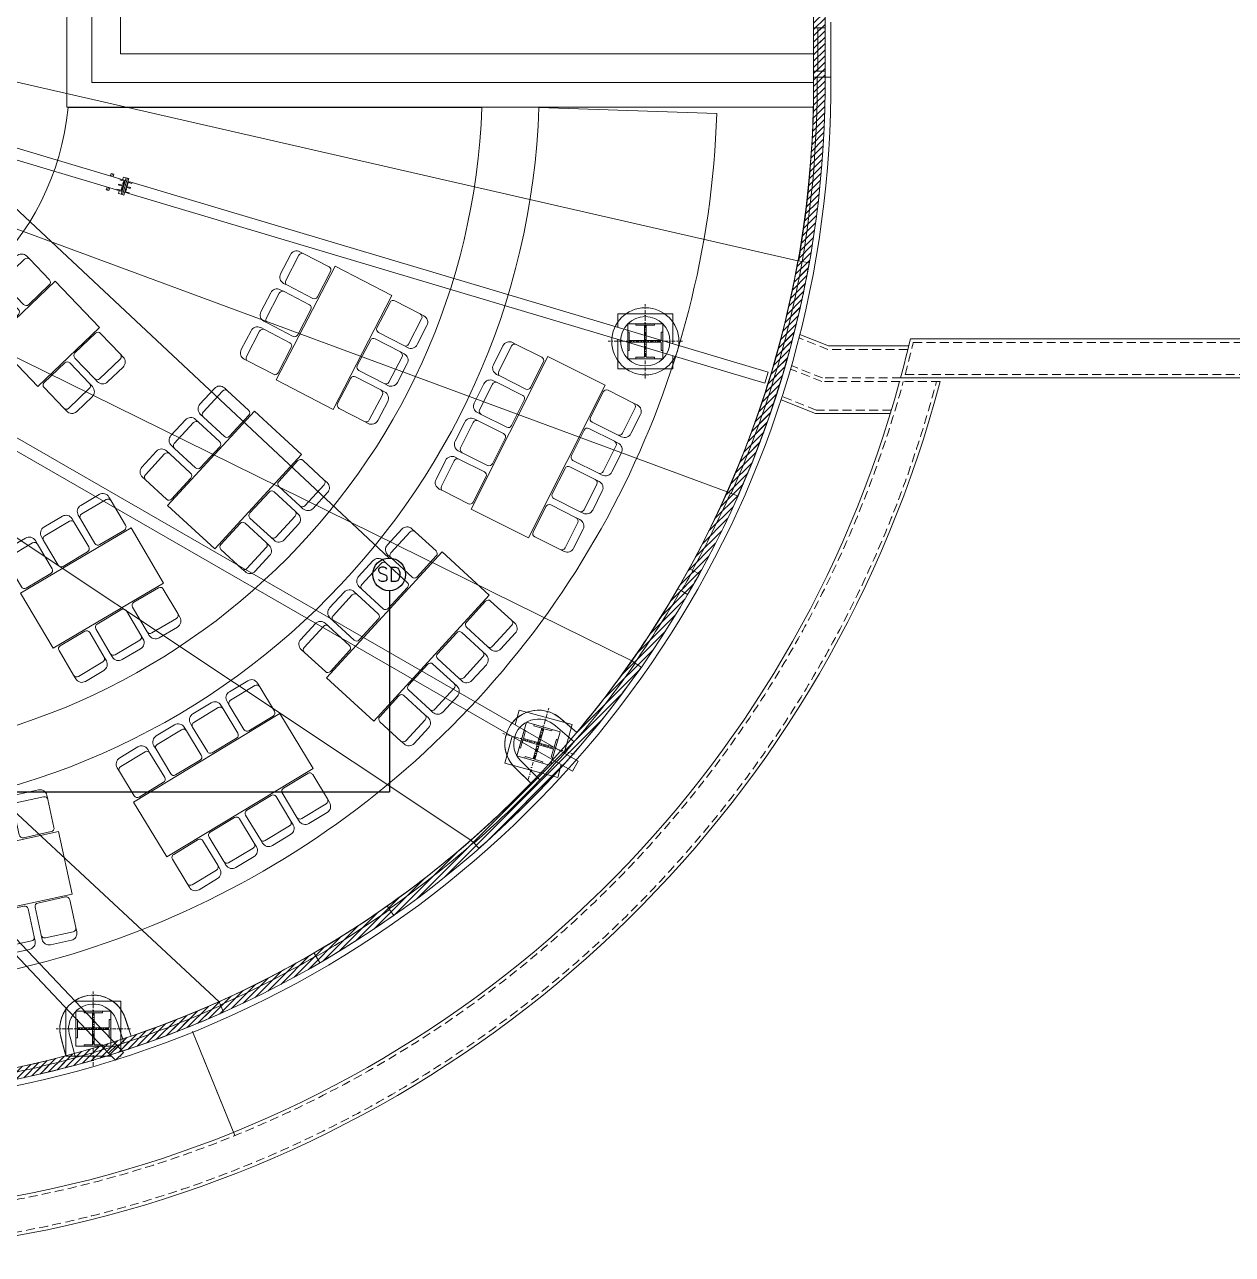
# Model space of a CAD drawing. Header units: inches. Extents: x 561507 to 585362, y 122100 to 138759.
# Drawn here: x 575665 to 577361, y 126368 to 128095 of the extents above; entities that cross this region are included whole.
import ezdxf
from ezdxf.enums import TextEntityAlignment as Align

# ---------------------------------------------------------------- set-up
doc = ezdxf.new("R2010")
doc.units = ezdxf.units.IN
doc.header["$MEASUREMENT"] = 0
for name, pattern in [('DASHDOT2', [0.5, 0.25, -0.125, 0, -0.125]), ('HIDDEN', [0.375, 0.25, -0.125]), ('XKITLINE00', [0])]:
    doc.linetypes.add(name, pattern=pattern)
doc.layers.add('BLOCK', color=250, linetype='Continuous', lineweight=5)
doc.layers.add('BLOCK-FUR', color=252, linetype='Continuous', lineweight=0)
doc.layers.add('FIRE', color=3, linetype='Continuous')
doc.layers.add('FIRE WIRE', color=4, linetype='Continuous')
doc.styles.add('ROMANS', font='romans.shx')
pattern_1 = [(45, (0, 0), (-13.25825214724776, 13.25825214724777), []), (45, (8.838834750000386, 0), (-13.25825214724776, 13.25825214724777), [])]

# ---------------------------------------------------------------- blocks, each defined once
blk = doc.blocks.new('2-03')
at = {"layer": 'BLOCK-FUR'}
for p, q in [((-0.1450000000000102, -0.3100000000000236), (0.1550000000000011, -0.3100000000000378)), ((-0.2450000000000045, -0.4700000000000202), (-0.2450000000000045, -0.4100000000000179)), ((-0.245000000000033, -0.4700000000000061), (-0.245000000000033, -0.8700000000000117)), ((0.2049999999999557, -0.4200000000000088), (-0.1950000000000216, -0.4200000000000088)), ((0.2549999999999954, -0.4700000000000202), (0.2549999999999954, -0.4100000000000322)), ((0.254999999999967, -0.8700000000000117), (0.254999999999967, -0.4700000000000061)), ((-0.1950000000000216, -0.9200000000000088), (0.2049999999999557, -0.9200000000000088))]:
    blk.add_line(p, q, dxfattribs=at)
for centre, radius, start, end in [((-0.1450000000000102, -0.4100000000000179), 0.1, 89.99999999999761, 180), ((0.1550000000000011, -0.4100000000000322), 0.1, 0, 90), ((-0.1950000000000287, -0.4700000000000131), 0.0500000000000043, 89.99999999999186, 179.9999999999918), ((0.2049999999999628, -0.4700000000000131), 0.0500000000000043, 8.1422e-12, 90.00000000000813), ((-0.1950000000000287, -0.8700000000000045), 0.0500000000000043, 180.0000000000081, 270.0000000000081), ((0.2049999999999628, -0.8700000000000045), 0.0500000000000043, 269.9999999999919, 359.9999999999919)]:
    blk.add_arc(centre, radius, start, end, dxfattribs=at)
blk = doc.blocks.new('miz 8')
at = {"layer": 'BLOCK-FUR'}
for p, q in [((90, 0), (0, 0)), ((0, 0), (0, -240.0000000001309)), ((90, -240.0000000001309), (90, 0)), ((0, -240.0000000001309), (90, -240.0000000001309))]:
    blk.add_line(p, q, dxfattribs=at)
at = {"layer": 'BLOCK-FUR', "xscale": 100, "yscale": 100, "zscale": 100, "rotation": 90}
for p in [(-94, -30.25459977974242), (-94, -90.2545997797424), (-94, -150.2545997797424), (-94, -210.2545997798006)]:
    blk.add_blockref('2-03', p, dxfattribs=at)
at = {"layer": 'BLOCK-FUR', "extrusion": (0, 0, -1), "xscale": 100, "yscale": 100, "zscale": -100, "rotation": 90}
for p in [(-184.0000000001164, -30.25459977974242), (-184.0000000001164, -90.2545997797424), (-184.0000000001164, -150.2545997797424), (-184.0000000001164, -210.2545997798006)]:
    blk.add_blockref('2-03', p, dxfattribs=at)
blk = doc.blocks.new('6')
at = {"layer": 'BLOCK-FUR'}
for p, q in [((350819.7364949817, 39130.9074479111), (350819.7364949817, 39040.90744791117)), ((350999.736494982, 39130.9074479111), (350819.7364949817, 39130.9074479111)), ((350999.736494982, 39040.90744791116), (350999.736494982, 39130.9074479111)), ((350819.7364949817, 39040.90744791117), (350999.736494982, 39040.90744791116))]:
    blk.add_line(p, q, dxfattribs=at)
at = {"layer": 'BLOCK-FUR', "xscale": 100, "yscale": 100, "zscale": 100}
for p in [(350849.4818952021, 39224.9074479111), (350909.4818952021, 39224.9074479111), (350969.4818952021, 39224.9074479111)]:
    blk.add_blockref('2-03', p, dxfattribs=at)
at = {"layer": 'BLOCK-FUR', "extrusion": (0, 0, -1), "xscale": 100, "yscale": 100, "zscale": -100, "rotation": 180}
for p in [(-350849.4818952021, 38946.90744791103), (-350909.4818952021, 38946.90744791103), (-350969.4818952021, 38946.90744791103)]:
    blk.add_blockref('2-03', p, dxfattribs=at)
blk = doc.blocks.new('4nafareh')
at = {"layer": 'BLOCK-FUR'}
for p, q in [((0, 44.9999999999709), (0, -44.99999999996362)), ((120.0000000000582, 44.9999999999709), (0, 44.9999999999709)), ((120.0000000000582, -44.9999999999709), (120.0000000000582, 44.9999999999709)), ((0, -44.99999999996362), (120.0000000000582, -44.9999999999709))]:
    blk.add_line(p, q, dxfattribs=at)
at = {"layer": 'BLOCK-FUR', "xscale": 100, "yscale": 100, "zscale": 100}
for p in [(29.74540022033034, 138.9999999999709), (89.74540022033035, 138.9999999999709)]:
    blk.add_blockref('2-03', p, dxfattribs=at)
at = {"layer": 'BLOCK-FUR', "extrusion": (0, 0, -1), "xscale": 100, "yscale": 100, "zscale": -100, "rotation": 180}
for p in [(-29.74540022033034, -139.0000000000873), (-89.74540022033035, -139.0000000000873)]:
    blk.add_blockref('2-03', p, dxfattribs=at)
blk = doc.blocks.new('S&H')
at = {"layer": 'FIRE'}
blk.add_circle((0, 0), 22.98874578434378, dxfattribs=at)
at = {"layer": 'FIRE', "color": 2, "style": 'ROMANS'}
blk.add_text('SD', height=20, dxfattribs=at).set_placement((-0.1443883619122062, 0.1993911518511595), align=Align.MIDDLE)

msp = doc.modelspace()

# ---------------------------------------------------------------- hatches: boundary and pattern name
at = {"layer": 'BLOCK'}
h = msp.add_hatch(dxfattribs=at)
h.set_pattern_fill('ANSI31', color=256, scale=50, style=0)
h.set_pattern_definition([(45, (0, 0), (-4.419417382415921, 4.419417382415921), [])])
edge = h.paths.add_edge_path()
edge.add_line((573988.9280372335, 126914.9598121701), (574448.6062529405, 126914.9597278422))
edge.add_arc((575362.4472121488, 128010.8701747971), 1426.928521850975, 230.1764683922947, 360.6862176326954)
edge.add_line((576789.273393976, 128027.9597424987), (576789.2733950678, 131096.9597286905))
edge.add_line((576789.2733950678, 131096.9597286905), (576894.4280818182, 131096.959728653))
edge.add_line((576894.4280818182, 131096.959728653), (576894.4280818182, 131884.9597286724))
edge.add_line((576894.4280818182, 131884.9597286724), (576288.4122361593, 131884.9597286724))
edge.add_arc((575372.107364682, 130777.3004021396), 1437.540886774388, 50.40094019431523, 179.7225502367386)
edge.add_line((573934.5833322889, 130784.2615399992), (573934.5803033424, 129808.4303607551))
edge.add_line((573934.5803033424, 129808.4303607551), (573988.9280372314, 129808.430360755))
edge.add_line((573988.9280372314, 129808.430360755), (573988.9279548808, 126914.9598121701))
edge.add_line((573988.9279548808, 126914.9598121701), (573988.9280372335, 126914.9598121701))
edge = h.paths.add_edge_path(flags=16)
edge.add_line((576884.4280818182, 131874.9597286724), (576884.4280818186, 131106.9597286613))
edge.add_line((576884.4280818186, 131106.9597286613), (576773.2680563543, 131106.9597286952))
edge.add_line((576773.2680563543, 131106.9597286952), (576773.2680552588, 128027.8636250285))
edge.add_arc((575362.4472121488, 128010.8701747971), 1410.923183133765, -130.05838681739817, 0.6900988877083023, ccw=False)
edge.add_line((574454.4223316516, 126930.9650654924), (574004.9332940534, 126930.9651479511))
edge.add_line((574004.9332940534, 126930.9651479511), (574004.9333764041, 129824.4356994722))
edge.add_line((574004.9333764041, 129824.4356994722), (573950.5856917396, 129824.4356994722))
edge.add_line((573950.5856917396, 129824.4356994722), (573950.5886708854, 130784.2226544676))
edge.add_arc((575372.4048124743, 130777.117571669), 1421.833894195862, 50.545646625906784, 179.7136845918529, ccw=False)
edge.add_line((576275.9280390658, 131874.9597286723), (576884.4280818182, 131874.9597286724))
h = msp.add_hatch(dxfattribs=at)
h.set_pattern_fill('ANSI32', color=256, scale=50)
h.set_pattern_definition(pattern_1)
h.paths.add_polyline_path([(576779.2734131407, 128028.9595486194), (576789.2734131386, 128028.9596033612), (576789.2724120268, 128089.9595947267), (576779.2733458835, 128089.9584441141)])
h.paths.add_polyline_path([(576789.2730607188, 128028.9596001942), (576779.2737655607, 128028.9595454642), (576779.274646639, 128029.1716831649), (576789.2721796404, 128028.7474624935)])
h = msp.add_hatch(dxfattribs=at)
h.set_pattern_fill('ANSI32', color=256, scale=50)
h.set_pattern_definition(pattern_1)
edge = h.paths.add_edge_path()
edge.add_line((576767.0484953336, 127760.2205864752), (576757.2299056102, 127762.1167130123))
edge.add_arc((575361.5930576547, 128011.1935505916), 1417.688781922674, 336.07948511339185, 349.8810585846293, ccw=False)
edge.add_line((576657.514898135, 127436.3648232688), (576666.9355700648, 127432.9629471901))
edge.add_arc((575362.2609747257, 128011.0239232901), 1427.000452632471, 336.1033486911689, 349.8773669973092)
h = msp.add_hatch(dxfattribs=at)
h.set_pattern_fill('ANSI32', color=256, scale=50)
h.set_pattern_definition(pattern_1)
edge = h.paths.add_edge_path()
edge.add_line((576612.6550583586, 127323.3613963607), (576603.8614857707, 127328.1965835956))
edge.add_arc((575546.2409065726, 127905.5289733337), 1204.937333550538, 329.8139660000732, 331.37082046047203, ccw=False)
edge.add_line((576587.7855912881, 127299.6753214304), (576596.3735094861, 127294.5520709044))
edge.add_arc((575370.8670383701, 128006.1507012719), 1417.123396704756, 329.8581169831224, 331.1960827221336)
h = msp.add_hatch(dxfattribs=at)
h.set_pattern_fill('ANSI32', color=256, scale=50)
h.set_pattern_definition(pattern_1)
edge = h.paths.add_edge_path()
edge.add_line((575944.9479214218, 126708.2661510954), (575940.8684485862, 126717.3962077114))
edge.add_arc((575362.9291963717, 128007.9000156444), 1414.006314533289, 280.5519158799395, 294.12474517438363, ccw=False)
edge.add_line((575621.8710552094, 126617.8054248767), (575624.2641114893, 126608.0794575368))
edge.add_arc((575361.9754999625, 128010.9548895285), 1427.184218460466, 280.5900404723409, 294.1092198726804)

# ---------------------------------------------------------------- linework, layer by layer
for p, q in [((575724.9280372334, 128546.4597283852), (575724.9280372332, 127978.4597283856)), ((575759.9280372332, 128013.4597283856), (575759.9280372332, 128312.9597284247)), ((575799.9280372332, 128053.4597283856), (575799.9280372332, 128312.9597284247)), ((575083.3091067564, 128091.1000627718), (575799.2980603279, 127877.8268216251)), ((576773.2723941872, 128089.9598248225), (576779.2733458835, 128089.9584441141)), ((576773.2734129227, 128028.9594452595), (576773.2723941872, 128089.9598248225)), ((576773.2724120286, 128089.9593648501), (576773.2724601047, 128097.959512622)), ((576779.2734131408, 128028.9595454623), (576779.2724120258, 128089.9595947267)), ((576789.2714781525, 128089.9595947267), (576779.2724120258, 128089.9595947267)), ((576789.2734131387, 128028.9596001961), (576789.2724120268, 128089.9595947267)), ((576797.2729915358, 128020.9596439807), (576797.2729915357, 128097.9597433941)), ((575078.7415130787, 128075.7658823895), (575794.7302127121, 127862.492716884)), ((575799.9280372332, 128053.4597283856), (576773.2754979484, 128053.4597283856)), ((575759.9280372332, 128013.4597283856), (576773.2754979484, 128013.4597283856)), ((576779.2734131408, 128028.9595454623), (576773.2734129227, 128028.9594452594)), ((576773.2735465253, 128020.9595126226), (576773.2734129227, 128028.9594452594)), ((576773.2735465253, 128020.9595126226), (576797.2729915361, 128020.9596439807)), ((576779.2734131408, 128028.9595454623), (576789.2734131387, 128028.9596001961)), ((575724.9280372332, 127978.4597283856), (576773.2754979484, 127978.4597283856)), ((575785.7847685344, 127881.8520556878), (575786.926673594, 127885.6855980178)), ((575786.926673594, 127885.6855980178), (575788.8434411369, 127885.1146465667)), ((575787.7015359194, 127881.2811038725), (575788.8434409826, 127885.1146462145)), ((575787.7015359647, 127881.2811038591), (575788.8434411369, 127885.1146465667)), ((575790.8188285255, 127884.5262347635), (575788.8434409826, 127885.1146462145)), ((575789.6183033497, 127880.7101520438), (575790.7602085255, 127884.5436947635)), ((575789.6769231242, 127880.6926912866), (575790.8188285255, 127884.5262347635)), ((575798.9554894457, 127876.6767616696), (575806.4713179683, 127874.4380060022)), ((575799.298061195, 127877.826824536), (575806.8138896759, 127875.588068881)), ((575801.1043933124, 127856.4203458123), (575807.9558199542, 127879.4216056251)), ((575802.9774602032, 127876.7308299231), (575804.1193659541, 127880.5643776251)), ((575803.004024269, 127855.8544984657), (575809.8554511131, 127878.855759079)), ((575803.8052373135, 127868.7629474744), (575805.5751911312, 127874.7049371901)), ((575809.8554511131, 127878.855759079), (575804.1193659541, 127880.5643776251)), ((575804.9036554279, 127855.2886519196), (575811.7550820697, 127878.2899117324)), ((575806.4713179683, 127874.4380060022), (575806.8138896759, 127875.588068881)), ((575809.8554509106, 127878.8557582784), (575811.7550820697, 127878.2899117324)), ((575810.2705781382, 127873.3063118278), (575810.6131498618, 127874.4563747018)), ((575810.6131498618, 127874.4563747018), (575816.3638142588, 127872.743410881)), ((575780.0752419431, 127862.6843396971), (575781.2171475923, 127866.5178840064)), ((575780.0752419431, 127862.6843396971), (575781.992009486, 127862.1133882461)), ((575781.9920093318, 127862.1133878939), (575783.1339149774, 127865.9469321911)), ((575781.992009486, 127862.1133882461), (575783.1339150226, 127865.9469321777)), ((575783.9673968746, 127861.5249764428), (575781.9920093318, 127862.1133878939)), ((575783.9087768745, 127861.5424364428), (575785.0506824077, 127865.3759803624)), ((575783.9673968746, 127861.5249764428), (575785.1093007628, 127865.3585148401)), ((575794.7302126744, 127862.492716757), (575802.2462951095, 127860.2538854561)), ((575795.0727844236, 127863.6427796234), (575802.5888668171, 127861.4039483349)), ((575796.8427402999, 127869.5847756855), (575804.3588226148, 127867.3459444205)), ((575797.1853120491, 127870.7348385519), (575804.7013943223, 127868.4960072993)), ((575797.2679393124, 127857.5631178123), (575798.409842709, 127861.3966576107)), ((575803.0040244714, 127855.8544992663), (575797.2679393124, 127857.5631178123)), ((575801.6927097883, 127861.670888516), (575803.4626655101, 127867.6128846242)), ((575802.2462951095, 127860.2538854561), (575802.5888668171, 127861.4039483349)), ((575804.3588226148, 127867.3459444205), (575804.7013943223, 127868.4960072993)), ((575806.0455552792, 127859.1221912817), (575806.388127003, 127860.2722541557)), ((575806.0455552792, 127859.1221912817), (575811.7962196763, 127857.409227461)), ((575806.388127003, 127860.2722541557), (575812.1387914, 127858.5592903349)), ((575808.1580827845, 127866.214250246), (575808.5006545082, 127867.36431312)), ((575808.1580827845, 127866.214250246), (575813.9087471815, 127864.5012864253)), ((575808.5006545082, 127867.36431312), (575814.2513189053, 127865.6513492993)), ((575810.2705781382, 127873.3063118278), (575816.0212425351, 127871.5933480071)), ((575811.7962196763, 127857.409227461), (575812.1387914, 127858.5592903349)), ((575811.7962209913, 127857.4092318755), (576704.8338056718, 127591.3981164798)), ((575813.9087471815, 127864.5012864253), (575814.2513189053, 127865.6513492993)), ((575816.0212425351, 127871.5933480071), (575816.3638142588, 127872.743410881)), ((575816.363814669, 127872.7434122578), (576709.4014297129, 127606.7322878177)), ((575803.004024269, 127855.8544984657), (575804.9036554279, 127855.2886519196)), ((576751.3103656014, 127763.1016134627), (576757.2170024767, 127762.0472696743)), ((576757.2170024767, 127762.0472696743), (576767.061398467, 127760.2900298131)), ((576498.4280379515, 127669.5754063005), (576498.4280379515, 127688.4597286724)), ((576498.4280379515, 127688.4597286724), (576575.4280379515, 127688.4597286724)), ((576575.4280379515, 127646.639242989), (576575.4280379515, 127688.4597286724)), ((576498.4280379515, 127611.4597286724), (576498.4280379515, 127652.8806658274)), ((576794.3990250742, 127643.4597431067), (576753.9585680044, 127659.6356880485)), ((576909.0995741421, 127653.4597189885), (582629.9280827704, 127653.4609445837)), ((576906.7538518967, 127643.4597335675), (576794.3990250742, 127643.4597431067)), ((576575.4280379515, 127611.4597286724), (576575.4280379515, 127629.9445029652)), ((576498.4280379515, 127611.4597286724), (576575.4280379515, 127611.4597286724)), ((576704.8338056718, 127591.3981164798), (576709.4014297129, 127606.7322878177)), ((576895.3468926254, 127598.459717515), (582684.9280827704, 127598.4609582504)), ((576776.1039428342, 127548.4597445904), (576727.59250135, 127567.8640358213)), ((576881.009507765, 127548.4597355419), (576776.1039428342, 127548.4597445904)), ((575639.8403010485, 127522.7232119111), (576442.9379886566, 127060.4764437453)), ((575631.8587491445, 127508.856170799), (576434.9564095438, 127046.609418294)), ((576657.539311644, 127436.4309692271), (576651.9351976865, 127438.5443076762)), ((576666.9111565558, 127432.8968012317), (576657.539311644, 127436.4309692271)), ((576598.633389691, 127331.0712768074), (576603.8614857707, 127328.1965835956)), ((576603.8614857707, 127328.1965835955), (576612.653704351, 127323.362140868)), ((576587.7536842644, 127299.6210635157), (576582.5626449066, 127302.6299043398)), ((576596.40541651, 127294.6063288191), (576587.7536842644, 127299.6210635157)), ((576517.9870493021, 127201.5293634184), (576522.8742312021, 127198.1070392445)), ((576522.8742312021, 127198.1070392445), (576531.0931259689, 127192.3516319729)), ((576354.1959655074, 127111.5545564365), (576359.7044241416, 127132.1124069536)), ((576359.7044241416, 127132.1124069536), (576434.0807134985, 127112.1833432149)), ((575794.9365614591, 126661.7098433939), (575360.6053845485, 127120.8048033823)), ((576419.2633537514, 127119.2727505165), (576440.6280163514, 127101.0001333477)), ((575783.3137260549, 126650.7139488343), (575348.9825707026, 127109.8088860353)), ((576410.8921852974, 127109.9841141193), (576437.0848728976, 127087.5822179555)), ((576423.2606516478, 127071.8023167092), (576434.0807134985, 127112.1833432149)), ((576339.7753604029, 127057.7361175967), (576349.910300998, 127095.5602363912)), ((576339.7753604029, 127057.7361175967), (576414.1516497597, 127037.807053858)), ((576376.1656178173, 127029.6743087131), (576356.5713182158, 127048.8844595027)), ((576364.9568919186, 127058.1685268002), (576389.1035795204, 127034.4952381737)), ((576414.1516497597, 127037.807053858), (576418.9749882482, 127055.8080008059)), ((576434.9564095438, 127046.609418294), (576442.9379886566, 127060.4764437453)), ((576296.639326294, 126945.2447375913), (576292.20402897, 126949.7520100965)), ((576303.444793428, 126938.3288326005), (576296.639326294, 126945.2447375913)), ((576174.4288174432, 126857.2413077117), (576177.9501591092, 126852.2421773328)), ((576177.9501591092, 126852.2421773327), (576183.708849765, 126844.0667578099)), ((576071.9332249048, 126791.0700609942), (576074.8248198517, 126786.1017504216)), ((576074.8248198517, 126786.1017504216), (576079.8549792259, 126777.4589790591)), ((575736.5174920191, 126723.4597286724), (575800.4280379515, 126723.4597286724)), ((575800.4280379515, 126655.9052687046), (575800.4280379515, 126723.4597286724)), ((575938.4738540803, 126722.7554255051), (575940.9215373864, 126717.2773924207)), ((575940.9215373864, 126717.2773924206), (575944.9479214218, 126708.2661510954)), ((575723.4280379515, 126646.4597286724), (575723.4280379515, 126714.0140765273)), ((575795.3142262948, 126694.2262153481), (575805.2643530628, 126664.8854325895)), ((575807.2562266022, 126697.9334860505), (575815.1930493831, 126674.5295035249)), ((575723.3942226872, 126646.8377575854), (575717.4003879824, 126669.4601459343)), ((575729.3524365247, 126673.1561285577), (575736.9997912409, 126644.2928987978)), ((575901.4053188217, 126681.0021097246), (575960.641938169, 126534.931496358)), ((575783.3137260549, 126650.7139488343), (575794.9365614591, 126661.7098433939)), ((575792.8840868839, 126640.5979285526), (575783.3137276872, 126650.7139503787)), ((575792.8840868839, 126640.5979285526), (575804.5069222713, 126651.59382313)), ((575804.5069222713, 126651.59382313), (575794.9365630915, 126661.7098449383)), ((575723.4280379515, 126646.4597286724), (575787.3384748192, 126646.4597286724)), ((575799.0801028048, 126646.4597286724), (575800.4280379515, 126646.4597286724)), ((575800.4280379515, 126646.4597286724), (575800.4280379515, 126647.7349556093)), ((575914.7754352785, 126648.034574611), (575960.641938169, 126534.931496358))]:
    msp.add_line(p, q, dxfattribs=at)
at = {"layer": 'BLOCK', "ltscale": 20}
for p, q in [((574942.2111744361, 128176.9527972842), (576751.2961749197, 127763.0389543639)), ((576651.9395063646, 127438.5423952884), (574913.663529673, 128081.1142247861)), ((574881.9813386541, 128007.3917776655), (576517.9755283396, 127201.537431456)), ((576292.2039937567, 126949.7520502716), (574832.0964690744, 127920.7228686668)), ((574754.6156166075, 127822.4592682909), (575938.420696719, 126722.8742111884))]:
    msp.add_line(p, q, dxfattribs=at)
at = {"layer": 'BLOCK', "linetype": 'XKITLINE00'}
for p, q in [((575801.2637675075, 127863.1738391664), (575801.3191745346, 127864.0609640392)), ((575801.2637675075, 127863.1738391664), (575801.7028199453, 127863.946687136)), ((575801.2637675075, 127863.1738391664), (575802.517523995, 127862.8003801684)), ((575801.3191745346, 127864.0609640392), (575801.8136339994, 127865.7209368816)), ((575801.7028199453, 127863.946687136), (575802.1972794101, 127865.6066599784)), ((575801.7028199453, 127863.946687136), (575802.9565764327, 127863.5732281381)), ((575801.8136339994, 127865.7209368816), (575802.2526864372, 127866.4937848512)), ((575802.1972794101, 127865.6066599784), (575802.2526864372, 127866.4937848512)), ((575802.1972794101, 127865.6066599784), (575803.4510358975, 127865.2332009805)), ((575802.2526864372, 127866.4937848512), (575803.5064429246, 127866.1203258533)), ((575802.517523995, 127862.8003801684), (575802.9565764327, 127863.5732281381)), ((575802.9565764327, 127863.5732281381), (575803.4510358975, 127865.2332009805)), ((575803.4048397959, 127870.3617324221), (575803.460246823, 127871.2488572949)), ((575803.4048397959, 127870.3617324221), (575803.8438922337, 127871.1345803917)), ((575803.4048397959, 127870.3617324221), (575804.6585962834, 127869.9882734242)), ((575803.4510358975, 127865.2332009805), (575803.5064429246, 127866.1203258533)), ((575803.460246823, 127871.2488572949), (575803.9547062878, 127872.9088301373)), ((575803.8438922337, 127871.1345803917), (575804.3383516985, 127872.7945532342)), ((575803.8438922337, 127871.1345803917), (575805.0976487211, 127870.7611213938)), ((575803.9547062878, 127872.9088301373), (575804.3937587256, 127873.681678107)), ((575804.3383516985, 127872.7945532342), (575804.3937587256, 127873.681678107)), ((575804.3383516985, 127872.7945532342), (575805.5921081859, 127872.4210942363)), ((575804.3937587256, 127873.681678107), (575805.647515213, 127873.3082191091)), ((575804.6585962834, 127869.9882734242), (575805.0976487211, 127870.7611213938)), ((575805.0976487211, 127870.7611213938), (575805.5921081859, 127872.4210942363)), ((575805.5921081859, 127872.4210942363), (575805.647515213, 127873.3082191091)), ((575806.7643742665, 127861.5353622303), (575807.5705425227, 127861.2952272502)), ((575807.011603876, 127862.3653488564), (575808.0095949605, 127862.0680752199)), ((575807.5060630031, 127864.0253217994), (575808.5040544253, 127863.7280480623)), ((575807.5705425227, 127861.2952272502), (575808.0095949605, 127862.0680752199)), ((575807.7532925205, 127864.8553081164), (575808.5594614524, 127864.6151729351)), ((575808.0095949605, 127862.0680752199), (575808.5040544253, 127863.7280480623)), ((575808.5040544253, 127863.7280480623), (575808.5594614524, 127864.6151729351)), ((575808.9054450921, 127868.7232559218), (575809.7116148111, 127868.483120506)), ((575809.1526747016, 127869.5532425478), (575810.1506672489, 127869.2559684756)), ((575809.6471338286, 127871.2132154909), (575810.6451267137, 127870.915941318)), ((575809.7116148111, 127868.483120506), (575810.1506672489, 127869.2559684756)), ((575809.894363346, 127872.0432018079), (575810.7005337408, 127871.8030661909)), ((575810.1506672489, 127869.2559684756), (575810.6451267137, 127870.915941318)), ((575810.6451267137, 127870.915941318), (575810.7005337408, 127871.8030661909))]:
    msp.add_line(p, q, dxfattribs=at)
at = {"layer": 'BLOCK', "linetype": 'DASHDOT2', "ltscale": 20}
for p, q in [((576536.9280372333, 127597.8320688501), (576536.9280372333, 127702.0873879993)), ((576589.0556968078, 127649.9597284247), (576484.8003776585, 127649.9597284247)), ((576372.5597072492, 127034.8514111533), (576401.2963677484, 127135.0680560495)), ((576437.0363599467, 127070.5914033518), (576336.8197150504, 127099.3280638511)), ((575761.9280372333, 126632.832068811), (575761.9280372333, 126737.0873879602)), ((575814.0556968078, 126684.9597283856), (575709.8003776585, 126684.9597283856))]:
    msp.add_line(p, q, dxfattribs=at)
at = {"layer": 'BLOCK', "linetype": 'ByBlock'}
for p, q in [((576523.8961223395, 127674.4597284247), (576523.8961223395, 127672.3746220417)), ((576535.4163351055, 127672.3746220417), (576523.8961223395, 127672.3746220417)), ((576535.624845744, 127672.1661114035), (576535.624845744, 127627.492707148)), ((576538.2312287226, 127672.1661114035), (576538.2312287226, 127627.492707148)), ((576549.959952127, 127672.3746220417), (576538.4397393609, 127672.3746220417)), ((576549.959952127, 127674.4597284247), (576549.959952127, 127672.3746220417)), ((576512.4280372332, 127662.9916433184), (576514.5131436163, 127662.9916433184)), ((576514.5131436163, 127662.9916433184), (576514.5131436163, 127651.2629199141)), ((576535.624845744, 127651.2629199141), (576514.5131436163, 127651.2629199141)), ((576559.3429308503, 127651.2629199141), (576538.2312287226, 127651.2629199141)), ((576559.3429308503, 127662.9916433184), (576559.3429308503, 127651.2629199141)), ((576561.4280372332, 127662.9916433184), (576559.3429308503, 127662.9916433184)), ((576512.4280372332, 127636.927813531), (576514.5131436163, 127636.927813531)), ((576514.5131436163, 127648.6565369353), (576514.5131436163, 127636.927813531)), ((576535.624845744, 127648.6565369353), (576514.5131436163, 127648.6565369353)), ((576559.3429308503, 127648.6565369353), (576538.2312287226, 127648.6565369353)), ((576559.3429308503, 127648.6565369353), (576559.3429308503, 127636.927813531)), ((576561.4280372332, 127636.927813531), (576559.3429308503, 127636.927813531)), ((576535.4163351055, 127627.5448348076), (576523.8961223395, 127627.5448348076)), ((576523.8961223395, 127625.4597284246), (576523.8961223395, 127627.5448348076)), ((576549.959952127, 127627.5448348076), (576538.4397393609, 127627.5448348076)), ((576549.959952127, 127625.4597284246), (576549.959952127, 127627.5448348076)), ((576366.9692085106, 127104.2399294308), (576359.7850433857, 127079.1857682066)), ((576368.9735414085, 127103.6651962208), (576365.7406671024, 127092.3908236699)), ((576366.9692085106, 127104.2399294308), (576368.9735414085, 127103.6651962208)), ((576391.796238124, 127106.6650872205), (576379.4825791001, 127063.7222548824)), ((576381.1540721039, 127112.1027277143), (576380.5793388939, 127110.0983948164)), ((576391.6532781549, 127106.9229938312), (576380.5793388939, 127110.0983948164)), ((576394.3016542463, 127105.946670708), (576381.9879952223, 127063.00383837)), ((576405.633500118, 127102.9142296916), (576394.559560857, 127106.0896306767)), ((576406.2082333281, 127104.9185625895), (576405.633500118, 127102.9142296916)), ((576365.0222505899, 127089.8854075474), (576361.7893762838, 127078.6110349966)), ((576385.3161211814, 127084.0662337963), (576365.0222505899, 127089.8854075474)), ((576386.0345376938, 127086.5716499188), (576365.7406671024, 127092.3908236699)), ((576408.1154078952, 127077.5286435328), (576387.8215373036, 127083.3478172839)), ((576408.8338244077, 127080.0340596553), (576388.5399538161, 127085.8532334064)), ((576412.0666987139, 127091.3084322061), (576408.8338244077, 127080.0340596553)), ((576414.0710316116, 127090.7336989961), (576412.0666987139, 127091.3084322061)), ((576359.7850433857, 127079.1857682066), (576361.7893762838, 127078.6110349966)), ((576367.6478416693, 127065.0009046131), (576368.2225748793, 127067.0052375111)), ((576379.2965141403, 127063.8298365259), (576368.2225748793, 127067.0052375111)), ((576393.2767361035, 127059.8210723863), (576382.2027968424, 127062.9964733714)), ((576408.1154078952, 127077.5286435328), (576404.882533589, 127066.2542709819)), ((576406.8868664867, 127065.679537772), (576404.882533589, 127066.2542709819)), ((576392.7020028934, 127057.8167394883), (576393.2767361035, 127059.8210723863)), ((575748.8961223395, 126709.4597283856), (575748.8961223395, 126707.3746220026)), ((575760.4163351055, 126707.3746220026), (575748.8961223395, 126707.3746220026)), ((575760.624845744, 126707.1661113644), (575760.624845744, 126662.4927071089)), ((575763.2312287226, 126707.1661113644), (575763.2312287226, 126662.4927071089)), ((575774.959952127, 126707.3746220026), (575763.4397393609, 126707.3746220026)), ((575774.959952127, 126709.4597283856), (575774.959952127, 126707.3746220026)), ((575737.4280372332, 126697.9916432793), (575739.5131436163, 126697.9916432793)), ((575739.5131436163, 126697.9916432793), (575739.5131436163, 126686.262919875)), ((575760.624845744, 126686.262919875), (575739.5131436163, 126686.262919875)), ((575739.5131436163, 126683.6565368962), (575739.5131436163, 126671.9278134919)), ((575760.624845744, 126683.6565368962), (575739.5131436163, 126683.6565368962)), ((575784.3429308503, 126686.262919875), (575763.2312287226, 126686.262919875)), ((575784.3429308503, 126683.6565368962), (575763.2312287226, 126683.6565368962)), ((575784.3429308503, 126697.9916432793), (575784.3429308503, 126686.262919875)), ((575786.4280372332, 126697.9916432793), (575784.3429308503, 126697.9916432793)), ((575784.3429308503, 126683.6565368962), (575784.3429308503, 126671.9278134919)), ((575737.4280372332, 126671.9278134919), (575739.5131436163, 126671.9278134919)), ((575786.4280372332, 126671.9278134919), (575784.3429308503, 126671.9278134919)), ((575760.4163351055, 126662.5448347685), (575748.8961223395, 126662.5448347685)), ((575748.8961223395, 126660.4597283855), (575748.8961223395, 126662.5448347685)), ((575774.959952127, 126662.5448347685), (575763.4397393609, 126662.5448347685)), ((575774.959952127, 126660.4597283855), (575774.959952127, 126662.5448347685))]:
    msp.add_line(p, q, dxfattribs=at)
at = {"layer": 'BLOCK', "linetype": 'HIDDEN', "ltscale": 50}
for p, q in [((576793.4361259997, 127638.4597431887), (576752.7192560643, 127654.7462516507)), ((576905.5553591687, 127638.4597336695), (576793.4361259997, 127638.4597431887)), ((576913.0705156523, 127648.4597199751), (582634.9280827704, 127648.4609458262)), ((576785.7329334039, 127598.4597438427), (576742.2089894824, 127615.8690653869)), ((576784.7700345337, 127593.4597438427), (576740.8210399346, 127611.0390831577)), ((576952.2346827185, 127598.4597297063), (576785.7329334039, 127598.4597438427)), ((576901.8564731886, 127603.459718778), (582679.9280827707, 127603.460957008)), ((576950.928898709, 127593.4597295108), (576784.7700345337, 127593.4597438427)), ((576777.0668419119, 127553.4597445071), (576729.1276740239, 127572.635129666)), ((576882.5233162869, 127553.4597354111), (576777.0668419119, 127553.4597445071))]:
    msp.add_line(p, q, dxfattribs=at)
at = {"layer": 'BLOCK'}
msp.add_lwpolyline([(574004.9332940534, 126930.965147951), (574454.4223316516, 126930.9650654924, 0.6416712221466381), (576773.2680552589, 128027.8636250305), (576773.2680563543, 131106.9597286952), (576884.4280818186, 131106.9597286613), (576884.4280818182, 131874.9597286724), (576275.9280390658, 131874.9597286723, 0.6319785796970045), (573950.5886708854, 130784.2226544611), (573950.5803033428, 129824.430360755), (574004.9280372335, 129824.430360755)], format="xyb", close=True, dxfattribs=at)
msp.add_lwpolyline([(573988.9280372335, 126914.9598121701), (574448.6062529405, 126914.9597278422, 0.6402016144412619), (576789.273393976, 128027.9597424987), (576789.2733950678, 131096.9597286905), (576894.4280818182, 131096.959728653)], format="xyb", dxfattribs=at)
at = {"layer": 'BLOCK', "ltscale": 20}
for points in [[(575724.9280372332, 128312.9597284247), (575798.9280372331, 128312.9597284249), (575798.9280372331, 128353.4597283856), (576419.9280372332, 128353.4597283856), (576419.9280372332, 128312.9597283855), (576773.2725046871, 128312.9597283855), (576773.3380779828, 128027.9595275044, -0.1799423293316488), (576440.6280163514, 127101.0001333477), (576417.6376346243, 127120.7350945554, 0.9359472093891308), (576351.7906730244, 127053.5713795186), (576376.1656178173, 127029.6743087131, -0.1192806582175665), (575815.1930493831, 126674.5295035249), (575806.6093748319, 126700.011010895, 0.9361611059053008), (575715.6884731044, 126675.921385707), (575723.3941439835, 126646.8380546354, -0.1302292022445831), (575000.4619333796, 126646.8377575854), (575006.455768085, 126669.4601459363, 1.028504746681297), (574916.5999294644, 126697.9334860504), (574908.6631066836, 126674.529503525, -0.0944258344580148), (574454.6111035374, 126930.959727923), (574218.9280818184, 126930.9597279239), (574218.9280818186, 126986.9597283856)], [(576307.4593731535, 127977.9595127644, -0.4037987585331507), (575360.8266327113, 127064.5221621488), (575090.4003856302, 127064.5221621488), (575090.4003856302, 127644.5221621488), (575360.8266327105, 127644.5221621488, 0.3874694384603263), (575726.503919131, 127977.9595127644), (576307.4593731535, 127977.9595127644)], [(576387.5063746538, 127977.9595127644, -0.4046074395676082), (575360.8266327105, 126984.5221621487), (575090.4003856302, 126984.5221621486), (575090.4003856302, 126764.2350200801, 0.4686543405959413), (576637.3710166792, 127969.7339024262), (576387.5063746538, 127977.9595127644)]]:
    msp.add_lwpolyline(points, format="xyb", dxfattribs=at)
at = {"layer": 'BLOCK'}
for points in [[(576561.4280372332, 127674.4597284247), (576512.4280372332, 127674.4597284247), (576512.4280372332, 127625.4597284246), (576561.4280372332, 127625.4597284246)], [(576417.2320642665, 127101.7575299346), (576370.1302411654, 127115.2637603692), (576356.6240107308, 127068.161937268), (576403.7258338318, 127054.6557068334)], [(575786.4280372332, 126709.4597283856), (575737.4280372332, 126709.4597283856), (575737.4280372332, 126660.4597283855), (575786.4280372332, 126660.4597283855)]]:
    msp.add_lwpolyline(points, close=True, dxfattribs=at)
for radius in [47.1482322781614, 34.64823227816141]:
    msp.add_circle((576536.9280372333, 127649.9597284247), radius, dxfattribs=at)
for centre, radius, start, end in [((575362.6897887347, 128009.6749624534), 1434.62758575041, 232.4918918176471, 0.4506892929852792), ((575265.4947664369, 128013.09567078), 1507.79928693889, 350.448809116192, 0.2988242499463613), ((575265.4947664368, 128013.0956707797), 1512.799286939097, 350.4469264510103, 0.2988242499586347), ((575360.0420673547, 128011.5639040644), 1413.277270191574, 336.0803159727254, 349.8744693566057), ((575361.9274781082, 128011.1086008703), 1417.344137289841, 336.0799871773311, 349.8792088752766), ((575361.9274781083, 128011.1086008687), 1427.344137289144, 336.1028393480717, 349.8792088753377), ((575361.9280474937, 128011.1086011245), 1587.971175986745, 344.9382935999311, 346.9839620021641), ((575361.9280474937, 128011.108601124), 1642.971175986412, 222.2250121860593, 345.2736115490905), ((575361.9280474937, 128011.1086011245), 1587.971175986745, 224.0527562699948, 344.7513882183367), ((575360.048664203, 128011.5904027215), 1413.277270192486, 331.2141602703293, 336.0792146386744), ((575360.0486642038, 128011.5904027217), 1418.277270191848, 331.2140948314225, 336.0907165664339), ((575361.9274781105, 128011.1086008693), 1411.344137287434, 319.8454000821105, 331.1945865454835), ((575361.9274781087, 128011.1086008734), 1417.344137291097, 329.8684909535152, 331.1945792827022), ((575361.9274781061, 128011.1086008649), 1427.344137288879, 329.8687290387488, 331.1945864214252), ((575361.9274781095, 128011.1086008712), 1416.344137289261, 324.996757575946, 329.8684669601798), ((575361.9274781074, 128011.1086008683), 1417.344137289126, 311.2484924266701, 324.9967582954755), ((575361.9274781077, 128011.1086008706), 1427.344137290432, 311.2715699061295, 324.9967654337654), ((576386.928037498, 127084.9597336024), 47.1482322780712, 46.69967731435091, 229.9199689140417), ((576386.9280374986, 127084.959733602), 34.64823227816141, 46.23982859616479, 230.6452347315383), ((575361.9274781093, 128011.1086008705), 1411.344137289325, 311.2344887049303, 315.94171404944), ((575393.9351820289, 127972.0458552436), 1360.867184599664, 304.9965197059726, 311.3169560776007), ((575393.9351820289, 127972.0458552436), 1365.867184599664, 304.9965197059726, 311.3169560776007), ((575362.7596062595, 128011.28684824), 1411.344134897579, 311.2052856102833, 311.20918659017), ((575395.5093821605, 127956.2602959216), 1347.053763090483, 300.1362903919502, 305.326751130629), ((575361.927478108, 128011.1086008688), 1417.344137289142, 300.1974260881897, 305.1515191621867), ((575361.9274781083, 128011.1086008705), 1427.344137290076, 300.1974422587512, 305.1515821916348), ((575362.6943783967, 128009.677412361), 1409.763924781744, 294.1041363377717, 300.1997341894447), ((575362.6943783967, 128009.677412361), 1414.763924781823, 294.1040367131709, 300.1997341894476), ((575361.9274781124, 128011.1086008617), 1417.344137280682, 280.5679726702348, 294.1086883840973), ((575761.9281181152, 126684.9597283858), 47.14823227811112, 15.97211824142552, 199.1924098414369), ((575761.9281181153, 126684.9597283856), 34.64823227816141, 15.51226952416825, 199.9176756586628), ((575361.9274781124, 128011.1086008617), 1411.344137280682, 288.7330125873591, 294.1088275752592), ((575361.9274781124, 128011.1086008617), 1427.344137280682, 280.590801345648, 294.1084589993018)]:
    msp.add_arc(centre, radius, start, end, dxfattribs=at)
at = {"layer": 'BLOCK', "linetype": 'ByBlock'}
for centre, radius, start, end in [((576535.4163351055, 127672.1661114035), 0.2085106382984088, 0, 90), ((576538.4397393609, 127672.1661114035), 0.2085106382984088, 90, 180), ((576535.5361159845, 127627.5808732168), 0.1250848747216516, 196.7449367640176, 315.1825763002921), ((576538.319958482, 127627.5808732168), 0.1250848747237063, 224.817423699708, 343.2550632359824), ((576391.595804834, 127106.7225605415), 0.2085106382984088, 344.0000000005571, 74.00000000063629), ((576394.5020875362, 127105.889197387), 0.2085106382984088, 74.00000000063629, 164.0000000005571), ((576379.421588443, 127063.8314627835), 0.1250848747216516, 180.7449367645003, 299.182576301123), ((576382.0975896034, 127063.0641317985), 0.1250848747237063, 208.8174237005963, 327.255063237106), ((575760.4163351055, 126707.1661113644), 0.2085106382984088, 0, 90), ((575763.4397393609, 126707.1661113644), 0.2085106382984088, 90, 180), ((575760.5361159845, 126662.5808731777), 0.1250848747216516, 196.7449367640176, 315.1825763002921), ((575763.319958482, 126662.5808731777), 0.1250848747237063, 224.817423699708, 343.2550632359824)]:
    msp.add_arc(centre, radius, start, end, dxfattribs=at)
at = {"layer": 'BLOCK', "linetype": 'HIDDEN', "ltscale": 50}
for centre, radius, start, end in [((575361.9280474937, 128011.1086011244), 1592.971175986639, 345.1727978618172, 346.8409110234215), ((575361.9280474938, 128011.1086011242), 1637.971175986573, 222.3839399958868, 345.2276368128666), ((575361.9280474937, 128011.1086011244), 1592.971175986639, 223.8790216994334, 344.800407643796)]:
    msp.add_arc(centre, radius, start, end, dxfattribs=at)
at = {"layer": 'FIRE WIRE'}
for p in [(576177.9015633982, 127299.7092159616), (575407.027453683, 127017.4385669271)]:
    msp.add_line(p, (576177.9015633982, 127017.4385669271), dxfattribs=at)
at = {"layer": 'FIRE WIRE', "ltscale": 20}
msp.add_lwpolyline([(576177.4317829531, 127345.6819069928), (575427.9929381906, 128047.1509681211)], dxfattribs=at)

# ---------------------------------------------------------------- block references
at = {"layer": 'BLOCK-FUR', "xscale": -1, "rotation": 223.7563655442203}
msp.add_blockref('4nafareh', (575652.9787733029, 127618.900291901), dxfattribs=at)
at = {"layer": 'BLOCK-FUR'}
for name, p, rotation in [('6', (449393.9865118639, -201906.852600032), 62.61418335967114), ('miz 8', (576400.0097931154, 127628.817390953), 333.4250045830325), ('6', (366971.4179720871, -157130.2994945615), 47.35217373674313), ('6', (293492.6705441671, -84805.65006996244), 30.56726276667028), ('miz 8', (576251.5853802203, 127354.4370728189), 317.4628251735937), ('miz 8', (576023.9340979699, 127127.2274921258), 301.1156270113541), ('miz 8', (575712.8727913455, 126961.8208376648), 282.339493874764)]:
    msp.add_blockref(name, p, dxfattribs=dict(at, rotation=rotation))
at = {"layer": 'FIRE'}
msp.add_blockref('S&H', (576177.4317829531, 127322.6931612084), dxfattribs=at)

doc.saveas('drawing.dxf')
